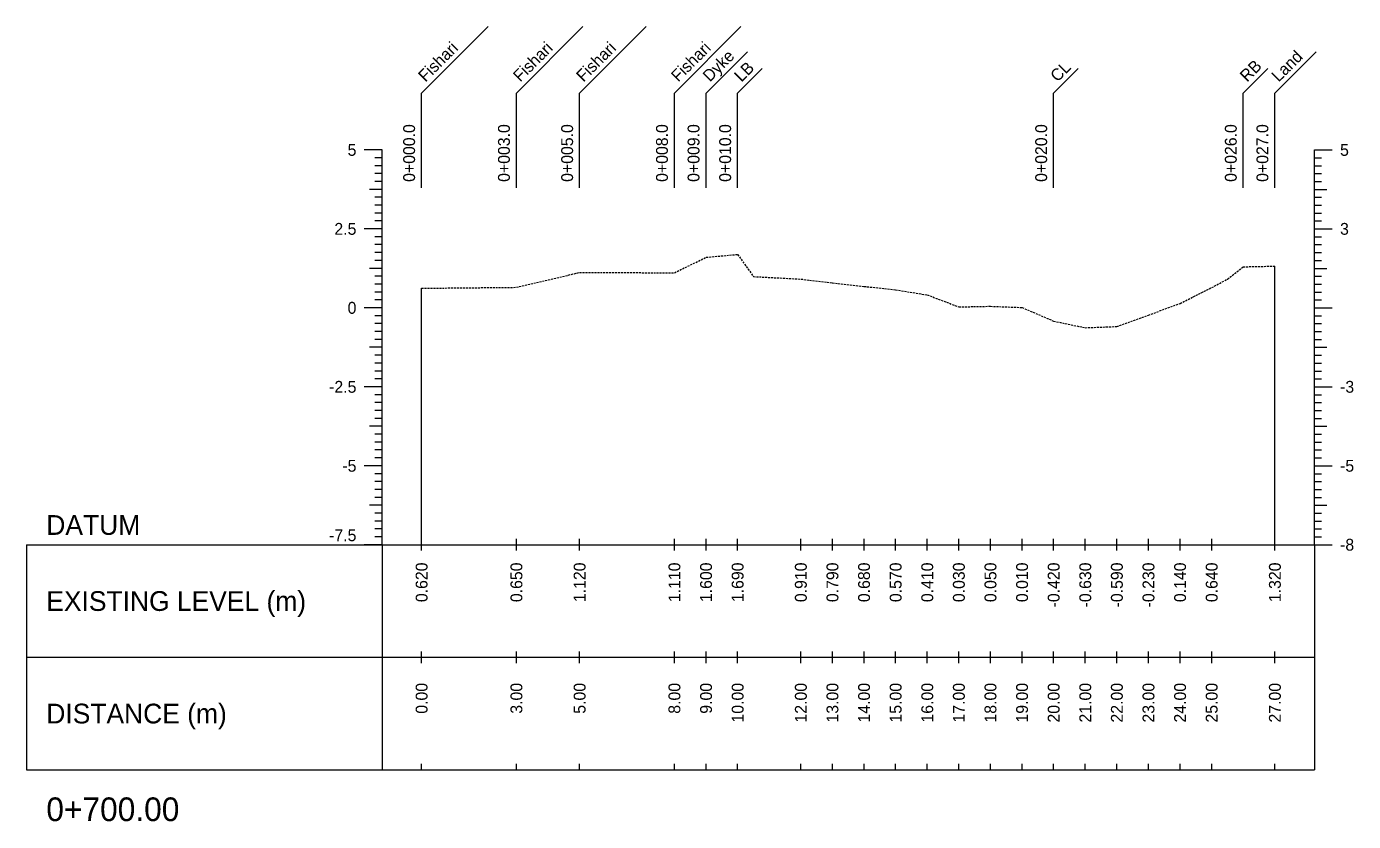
# Model space of a CAD drawing. Header units: inches. Extents: x -603 to 646, y -2572 to -1030.
# Drawn here: x -102.9 to 65.1, y -2572.2 to -2471.6 of the extents above; entities that cross this region are included whole.
import ezdxf
from ezdxf.enums import TextEntityAlignment as Align

# ---------------------------------------------------------------- set-up
doc = ezdxf.new("R2010")
doc.units = ezdxf.units.IN
doc.header["$MEASUREMENT"] = 0
doc.linetypes.add('HIDDEN', pattern=[0.375, 0.25, -0.125])
doc.layers.add('CS_Drawing', color=7, linetype='Continuous')
doc.layers.add('GL', color=3, linetype='HIDDEN')

msp = doc.modelspace()

# ---------------------------------------------------------------- linework, layer by layer
at = {"layer": 'CS_Drawing'}
for p, q in [((-52.86, -2480), (-44.44, -2471.58)), ((-40.86, -2480), (-32.44, -2471.58)), ((-32.86, -2480), (-24.44, -2471.58)), ((-20.86, -2480), (-12.44, -2471.58)), ((-16.86, -2480), (-11.62, -2474.76)), ((55.14, -2480), (60.38, -2474.76)), ((-12.86, -2480), (-9.74, -2476.88)), ((27.14, -2480), (30.26, -2476.88)), ((51.14, -2480), (54.26, -2476.88)), ((-52.86, -2492), (-52.86, -2480)), ((-40.86, -2492), (-40.86, -2480)), ((-32.86, -2492), (-32.86, -2480)), ((-20.86, -2492), (-20.86, -2480)), ((-16.86, -2492), (-16.86, -2480)), ((-12.86, -2492), (-12.86, -2480)), ((27.14, -2492), (27.14, -2480)), ((51.14, -2492), (51.14, -2480)), ((55.14, -2492), (55.14, -2480)), ((-57.86, -2487.2), (-60.11, -2487.2)), ((-57.86, -2487.2), (-59.44, -2487.2)), ((-57.86, -2487.2), (-58.76, -2487.2)), ((-57.86, -2537.2), (-57.86, -2487.2)), ((60.14, -2487.2), (62.39, -2487.2)), ((60.14, -2487.2), (61.71, -2487.2)), ((60.14, -2487.2), (61.04, -2487.2)), ((60.14, -2537.2), (60.14, -2487.2)), ((-57.86, -2488.2), (-58.76, -2488.2)), ((60.14, -2488.2), (61.04, -2488.2)), ((-57.86, -2489.2), (-58.76, -2489.2)), ((-57.86, -2490.2), (-58.76, -2490.2)), ((60.14, -2489.2), (61.04, -2489.2)), ((60.14, -2490.2), (61.04, -2490.2)), ((-57.86, -2492.2), (-59.44, -2492.2)), ((-57.86, -2491.2), (-58.76, -2491.2)), ((-57.86, -2492.2), (-58.76, -2492.2)), ((60.14, -2491.2), (61.04, -2491.2)), ((60.14, -2492.2), (61.71, -2492.2)), ((60.14, -2492.2), (61.04, -2492.2)), ((-57.86, -2493.2), (-58.76, -2493.2)), ((60.14, -2493.2), (61.04, -2493.2)), ((-57.86, -2494.2), (-58.76, -2494.2)), ((-57.86, -2495.2), (-58.76, -2495.2)), ((60.14, -2494.2), (61.04, -2494.2)), ((60.14, -2495.2), (61.04, -2495.2)), ((-57.86, -2497.2), (-60.11, -2497.2)), ((-57.86, -2497.2), (-59.44, -2497.2)), ((-57.86, -2496.2), (-58.76, -2496.2)), ((-57.86, -2497.2), (-58.76, -2497.2)), ((60.14, -2496.2), (61.04, -2496.2)), ((60.14, -2497.2), (62.39, -2497.2)), ((60.14, -2497.2), (61.71, -2497.2)), ((60.14, -2497.2), (61.04, -2497.2)), ((-57.86, -2498.2), (-58.76, -2498.2)), ((60.14, -2498.2), (61.04, -2498.2)), ((-57.86, -2499.2), (-58.76, -2499.2)), ((-57.86, -2500.2), (-58.76, -2500.2)), ((60.14, -2499.2), (61.04, -2499.2)), ((60.14, -2500.2), (61.04, -2500.2)), ((-57.86, -2502.2), (-59.44, -2502.2)), ((-57.86, -2501.2), (-58.76, -2501.2)), ((-57.86, -2502.2), (-58.76, -2502.2)), ((55.14, -2537.2), (55.14, -2501.92)), ((60.14, -2501.2), (61.04, -2501.2)), ((60.14, -2502.2), (61.71, -2502.2)), ((60.14, -2502.2), (61.04, -2502.2)), ((-57.86, -2503.2), (-58.76, -2503.2)), ((60.14, -2503.2), (61.04, -2503.2)), ((-57.86, -2504.2), (-58.76, -2504.2)), ((-57.86, -2505.2), (-58.76, -2505.2)), ((-52.86, -2537.2), (-52.86, -2504.72)), ((60.14, -2504.2), (61.04, -2504.2)), ((60.14, -2505.2), (61.04, -2505.2)), ((-57.86, -2507.2), (-60.11, -2507.2)), ((-57.86, -2507.2), (-59.44, -2507.2)), ((-57.86, -2506.2), (-58.76, -2506.2)), ((-57.86, -2507.2), (-58.76, -2507.2)), ((60.14, -2506.2), (61.04, -2506.2)), ((60.14, -2507.2), (62.39, -2507.2)), ((60.14, -2507.2), (61.71, -2507.2)), ((60.14, -2507.2), (61.04, -2507.2)), ((-57.86, -2508.2), (-58.76, -2508.2)), ((60.14, -2508.2), (61.04, -2508.2)), ((-57.86, -2509.2), (-58.76, -2509.2)), ((-57.86, -2510.2), (-58.76, -2510.2)), ((60.14, -2509.2), (61.04, -2509.2)), ((60.14, -2510.2), (61.04, -2510.2)), ((-57.86, -2512.2), (-59.44, -2512.2)), ((-57.86, -2511.2), (-58.76, -2511.2)), ((-57.86, -2512.2), (-58.76, -2512.2)), ((60.14, -2511.2), (61.04, -2511.2)), ((60.14, -2512.2), (61.71, -2512.2)), ((60.14, -2512.2), (61.04, -2512.2)), ((-57.86, -2513.2), (-58.76, -2513.2)), ((60.14, -2513.2), (61.04, -2513.2)), ((-57.86, -2514.2), (-58.76, -2514.2)), ((-57.86, -2515.2), (-58.76, -2515.2)), ((60.14, -2514.2), (61.04, -2514.2)), ((60.14, -2515.2), (61.04, -2515.2)), ((-57.86, -2517.2), (-60.11, -2517.2)), ((-57.86, -2517.2), (-59.44, -2517.2)), ((-57.86, -2516.2), (-58.76, -2516.2)), ((-57.86, -2517.2), (-58.76, -2517.2)), ((60.14, -2516.2), (61.04, -2516.2)), ((60.14, -2517.2), (62.39, -2517.2)), ((60.14, -2517.2), (61.71, -2517.2)), ((60.14, -2517.2), (61.04, -2517.2)), ((-57.86, -2518.2), (-58.76, -2518.2)), ((-57.86, -2519.2), (-58.76, -2519.2)), ((60.14, -2518.2), (61.04, -2518.2)), ((60.14, -2519.2), (61.04, -2519.2)), ((-57.86, -2520.2), (-58.76, -2520.2)), ((60.14, -2520.2), (61.04, -2520.2)), ((-57.86, -2522.2), (-59.44, -2522.2)), ((-57.86, -2521.2), (-58.76, -2521.2)), ((-57.86, -2522.2), (-58.76, -2522.2)), ((60.14, -2521.2), (61.04, -2521.2)), ((60.14, -2522.2), (61.71, -2522.2)), ((60.14, -2522.2), (61.04, -2522.2)), ((-57.86, -2523.2), (-58.76, -2523.2)), ((-57.86, -2524.2), (-58.76, -2524.2)), ((60.14, -2523.2), (61.04, -2523.2)), ((60.14, -2524.2), (61.04, -2524.2)), ((-57.86, -2525.2), (-58.76, -2525.2)), ((60.14, -2525.2), (61.04, -2525.2)), ((-57.86, -2527.2), (-60.11, -2527.2)), ((-57.86, -2527.2), (-59.44, -2527.2)), ((-57.86, -2526.2), (-58.76, -2526.2)), ((-57.86, -2527.2), (-58.76, -2527.2)), ((60.14, -2526.2), (61.04, -2526.2)), ((60.14, -2527.2), (62.39, -2527.2)), ((60.14, -2527.2), (61.71, -2527.2)), ((60.14, -2527.2), (61.04, -2527.2)), ((-57.86, -2528.2), (-58.76, -2528.2)), ((-57.86, -2529.2), (-58.76, -2529.2)), ((60.14, -2528.2), (61.04, -2528.2)), ((60.14, -2529.2), (61.04, -2529.2)), ((-57.86, -2530.2), (-58.76, -2530.2)), ((60.14, -2530.2), (61.04, -2530.2)), ((-57.86, -2532.2), (-59.44, -2532.2)), ((-57.86, -2531.2), (-58.76, -2531.2)), ((-57.86, -2532.2), (-58.76, -2532.2)), ((60.14, -2531.2), (61.04, -2531.2)), ((60.14, -2532.2), (61.71, -2532.2)), ((60.14, -2532.2), (61.04, -2532.2)), ((-57.86, -2533.2), (-58.76, -2533.2)), ((-57.86, -2534.2), (-58.76, -2534.2)), ((60.14, -2533.2), (61.04, -2533.2)), ((60.14, -2534.2), (61.04, -2534.2)), ((-57.86, -2535.2), (-58.76, -2535.2)), ((60.14, -2535.2), (61.04, -2535.2)), ((-102.86, -2537.2), (-57.86, -2537.2)), ((-102.86, -2537.2), (-102.86, -2565.7)), ((-57.86, -2537.2), (-60.11, -2537.2)), ((-57.86, -2537.2), (-59.44, -2537.2)), ((-57.86, -2536.2), (-58.76, -2536.2)), ((-57.86, -2537.2), (-58.76, -2537.2)), ((-57.86, -2537.2), (60.14, -2537.2)), ((-57.86, -2537.2), (-57.86, -2565.7)), ((-52.86, -2537.95), (-52.86, -2536.45)), ((-40.86, -2537.95), (-40.86, -2536.45)), ((-32.86, -2537.95), (-32.86, -2536.45)), ((-20.86, -2537.95), (-20.86, -2536.45)), ((-16.86, -2537.95), (-16.86, -2536.45)), ((-12.86, -2537.95), (-12.86, -2536.45)), ((-4.86, -2537.95), (-4.86, -2536.45)), ((-0.86, -2537.95), (-0.86, -2536.45)), ((3.14, -2537.95), (3.14, -2536.45)), ((7.14, -2537.95), (7.14, -2536.45)), ((11.14, -2537.95), (11.14, -2536.45)), ((15.14, -2537.95), (15.14, -2536.45)), ((19.14, -2537.95), (19.14, -2536.45)), ((23.14, -2537.95), (23.14, -2536.45)), ((27.14, -2537.95), (27.14, -2536.45)), ((31.14, -2537.95), (31.14, -2536.45)), ((35.14, -2537.95), (35.14, -2536.45)), ((39.14, -2537.95), (39.14, -2536.45)), ((43.14, -2537.95), (43.14, -2536.45)), ((47.14, -2537.95), (47.14, -2536.45)), ((55.14, -2537.95), (55.14, -2536.45)), ((60.14, -2536.2), (61.04, -2536.2)), ((60.14, -2537.2), (62.39, -2537.2)), ((60.14, -2537.2), (61.71, -2537.2)), ((60.14, -2537.2), (61.04, -2537.2)), ((60.14, -2537.2), (60.14, -2565.7)), ((-52.86, -2552.2), (-52.86, -2550.7)), ((-40.86, -2552.2), (-40.86, -2550.7)), ((-32.86, -2552.2), (-32.86, -2550.7)), ((-20.86, -2552.2), (-20.86, -2550.7)), ((-16.86, -2552.2), (-16.86, -2550.7)), ((-12.86, -2552.2), (-12.86, -2550.7)), ((-4.86, -2552.2), (-4.86, -2550.7)), ((-0.86, -2552.2), (-0.86, -2550.7)), ((3.14, -2552.2), (3.14, -2550.7)), ((7.14, -2552.2), (7.14, -2550.7)), ((11.14, -2552.2), (11.14, -2550.7)), ((15.14, -2552.2), (15.14, -2550.7)), ((19.14, -2552.2), (19.14, -2550.7)), ((23.14, -2552.2), (23.14, -2550.7)), ((27.14, -2552.2), (27.14, -2550.7)), ((31.14, -2552.2), (31.14, -2550.7)), ((35.14, -2552.2), (35.14, -2550.7)), ((39.14, -2552.2), (39.14, -2550.7)), ((43.14, -2552.2), (43.14, -2550.7)), ((47.14, -2552.2), (47.14, -2550.7)), ((55.14, -2552.2), (55.14, -2550.7)), ((-102.86, -2551.45), (-57.86, -2551.45)), ((-57.86, -2551.45), (60.14, -2551.45)), ((-57.86, -2551.45), (60.14, -2551.45)), ((-102.86, -2565.7), (-57.86, -2565.7)), ((-57.86, -2565.7), (60.14, -2565.7)), ((-52.86, -2565.7), (-52.86, -2564.95)), ((-40.86, -2565.7), (-40.86, -2564.95)), ((-32.86, -2565.7), (-32.86, -2564.95)), ((-20.86, -2565.7), (-20.86, -2564.95)), ((-16.86, -2565.7), (-16.86, -2564.95)), ((-12.86, -2565.7), (-12.86, -2564.95)), ((-4.86, -2565.7), (-4.86, -2564.95)), ((-0.86, -2565.7), (-0.86, -2564.95)), ((3.14, -2565.7), (3.14, -2564.95)), ((7.14, -2565.7), (7.14, -2564.95)), ((11.14, -2565.7), (11.14, -2564.95)), ((15.14, -2565.7), (15.14, -2564.95)), ((19.14, -2565.7), (19.14, -2564.95)), ((23.14, -2565.7), (23.14, -2564.95)), ((27.14, -2565.7), (27.14, -2564.95)), ((31.14, -2565.7), (31.14, -2564.95)), ((35.14, -2565.7), (35.14, -2564.95)), ((39.14, -2565.7), (39.14, -2564.95)), ((43.14, -2565.7), (43.14, -2564.95)), ((47.14, -2565.7), (47.14, -2564.95)), ((55.14, -2565.7), (55.14, -2564.95))]:
    msp.add_line(p, q, dxfattribs=at)
at = {"layer": 'GL'}
msp.add_lwpolyline([(-52.86, -2504.72), (-40.86, -2504.6), (-32.86, -2502.72), (-20.86, -2502.76), (-16.86, -2500.8), (-12.86, -2500.44), (-10.86, -2503.24), (-4.86, -2503.56), (-0.86, -2504.04), (3.14, -2504.48), (7.14, -2504.92), (11.14, -2505.56), (15.14, -2507.08), (19.14, -2507), (23.14, -2507.16), (27.14, -2508.88), (31.14, -2509.72), (35.14, -2509.56), (39.14, -2508.12), (43.14, -2506.64), (47.14, -2504.64), (49.14, -2503.56), (51.14, -2502), (55.14, -2501.92)], dxfattribs=at)

# ---------------------------------------------------------------- texts
at = {"layer": 'CS_Drawing'}
for s, rotation, p in [('Fishari', 45, (-52.06, -2479)), ('Fishari', 45, (-40.06, -2479)), ('Fishari', 45, (-32.06, -2479)), ('Fishari', 45, (-20.06, -2479)), ('Dyke', 45, (-16.06, -2479)), ('Land', 45, (55.94, -2479)), ('LB', 45, (-12.06, -2479)), ('CL', 45, (27.94, -2479)), ('RB', 45, (51.94, -2479)), ('0+000.0', 90, (-53.24, -2491.25)), ('0+003.0', 90, (-41.24, -2491.25)), ('0+005.0', 90, (-33.24, -2491.25)), ('0+008.0', 90, (-21.24, -2491.25)), ('0+009.0', 90, (-17.24, -2491.25)), ('0+010.0', 90, (-13.24, -2491.25)), ('0+020.0', 90, (26.76, -2491.25)), ('0+026.0', 90, (50.76, -2491.25)), ('0+027.0', 90, (54.76, -2491.25))]:
    msp.add_text(s, height=1.5, rotation=rotation, dxfattribs=at).set_placement(p, align=Align.BOTTOM_LEFT)
for s, p in [('5', (-61.11, -2487.2)), ('2.5', (-61.11, -2497.2)), ('0', (-61.11, -2507.2)), ('-2.5', (-61.11, -2517.2)), ('-5', (-61.11, -2527.2))]:
    msp.add_text(s, height=1.5, dxfattribs=at).set_placement(p, align=Align.MIDDLE_RIGHT)
for s, height, p in [('5', 1.5, (63.39, -2487.2)), ('3', 1.5, (63.39, -2497.2)), ('-3', 1.5, (63.39, -2517.2)), ('-5', 1.5, (63.39, -2527.2)), ('DATUM', 2.5, (-100.36, -2534.7)), ('-8', 1.5, (63.39, -2537.2)), ('-8', 1.5, (63.39, -2537.2)), ('EXISTING LEVEL (m)', 2.5, (-100.36, -2544.33)), ('DISTANCE (m)', 2.5, (-100.36, -2558.58)), ('0+700.00', 3, (-100.36, -2570.7))]:
    msp.add_text(s, height=height, dxfattribs=at).set_placement(p, align=Align.MIDDLE_LEFT)
msp.add_text('-7.5', height=1.5, dxfattribs=at).set_placement((-61.11, -2536.75), align=Align.RIGHT)
for s, p in [('0.620', (-52.86, -2539.45)), ('0.650', (-40.86, -2539.45)), ('1.120', (-32.86, -2539.45)), ('1.110', (-20.86, -2539.45)), ('1.600', (-16.86, -2539.45)), ('1.690', (-12.86, -2539.45)), ('0.910', (-4.86, -2539.45)), ('0.790', (-0.86, -2539.45)), ('0.680', (3.14, -2539.45)), ('0.570', (7.14, -2539.45)), ('0.410', (11.14, -2539.45)), ('0.030', (15.14, -2539.45)), ('0.050', (19.14, -2539.45)), ('0.010', (23.14, -2539.45)), ('-0.420', (27.14, -2539.45)), ('-0.630', (31.14, -2539.45)), ('-0.590', (35.14, -2539.45)), ('-0.230', (39.14, -2539.45)), ('0.140', (43.14, -2539.45)), ('0.640', (47.14, -2539.45)), ('1.320', (55.14, -2539.45)), ('0.00', (-52.86, -2554.7)), ('3.00', (-40.86, -2554.7)), ('5.00', (-32.86, -2554.7)), ('8.00', (-20.86, -2554.7)), ('9.00', (-16.86, -2554.7)), ('10.00', (-12.86, -2554.7)), ('12.00', (-4.86, -2554.7)), ('13.00', (-0.86, -2554.7)), ('14.00', (3.14, -2554.7)), ('15.00', (7.14, -2554.7)), ('16.00', (11.14, -2554.7)), ('17.00', (15.14, -2554.7)), ('18.00', (19.14, -2554.7)), ('19.00', (23.14, -2554.7)), ('20.00', (27.14, -2554.7)), ('21.00', (31.14, -2554.7)), ('22.00', (35.14, -2554.7)), ('23.00', (39.14, -2554.7)), ('24.00', (43.14, -2554.7)), ('25.00', (47.14, -2554.7)), ('27.00', (55.14, -2554.7))]:
    msp.add_text(s, height=1.5, rotation=90, dxfattribs=at).set_placement(p, align=Align.MIDDLE_RIGHT)

doc.saveas('drawing.dxf')
